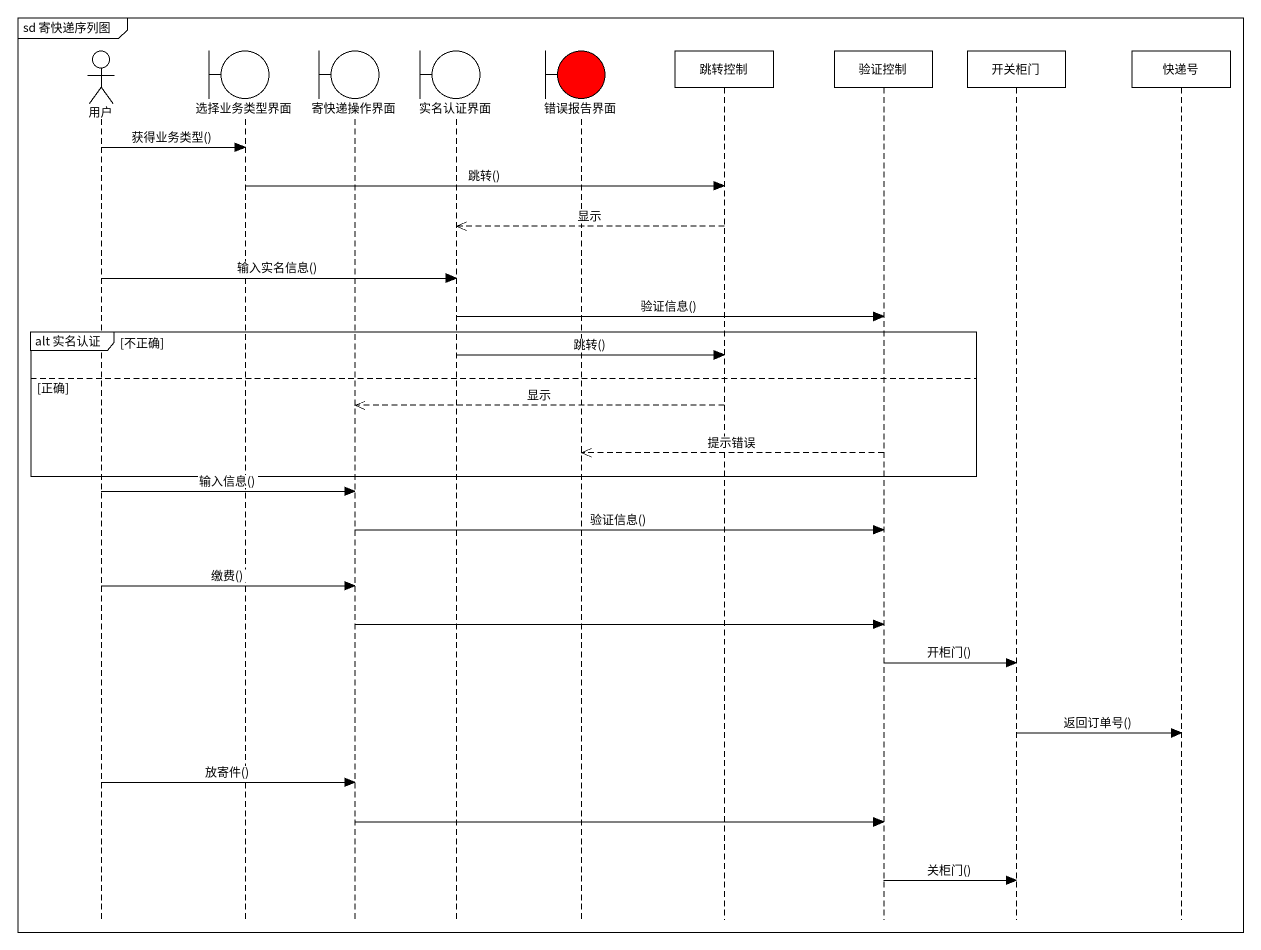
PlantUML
@startuml
mainframe sd 寄快递序列图
hide footbox
actor 用户
boundary 选择业务类型界面
boundary 寄快递操作界面
boundary 实名认证界面
boundary 错误报告界面 #FF0000
participant 跳转控制
participant 验证控制
participant 开关柜门
participant 快递号

用户 -> 选择业务类型界面 : 获得业务类型()
选择业务类型界面 -> 跳转控制 : 跳转()
跳转控制 -->> 实名认证界面 : 显示
用户 -> 实名认证界面 : 输入实名信息()
实名认证界面 -> 验证控制 : 验证信息()
group alt 实名认证 [不正确]
  实名认证界面 -> 跳转控制 : 跳转()
else 正确
  跳转控制 -->> 寄快递操作界面 : 显示
  验证控制 -->> 错误报告界面 : 提示错误
end
用户 -> 寄快递操作界面 : 输入信息()
寄快递操作界面 -> 验证控制 : 验证信息()
用户 -> 寄快递操作界面 : 缴费()
寄快递操作界面 -> 验证控制
验证控制 -> 开关柜门 : 开柜门()
开关柜门 -> 快递号 : 返回订单号()
用户 -> 寄快递操作界面 : 放寄件()
寄快递操作界面 -> 验证控制
验证控制 -> 开关柜门 : 关柜门()
@enduml
